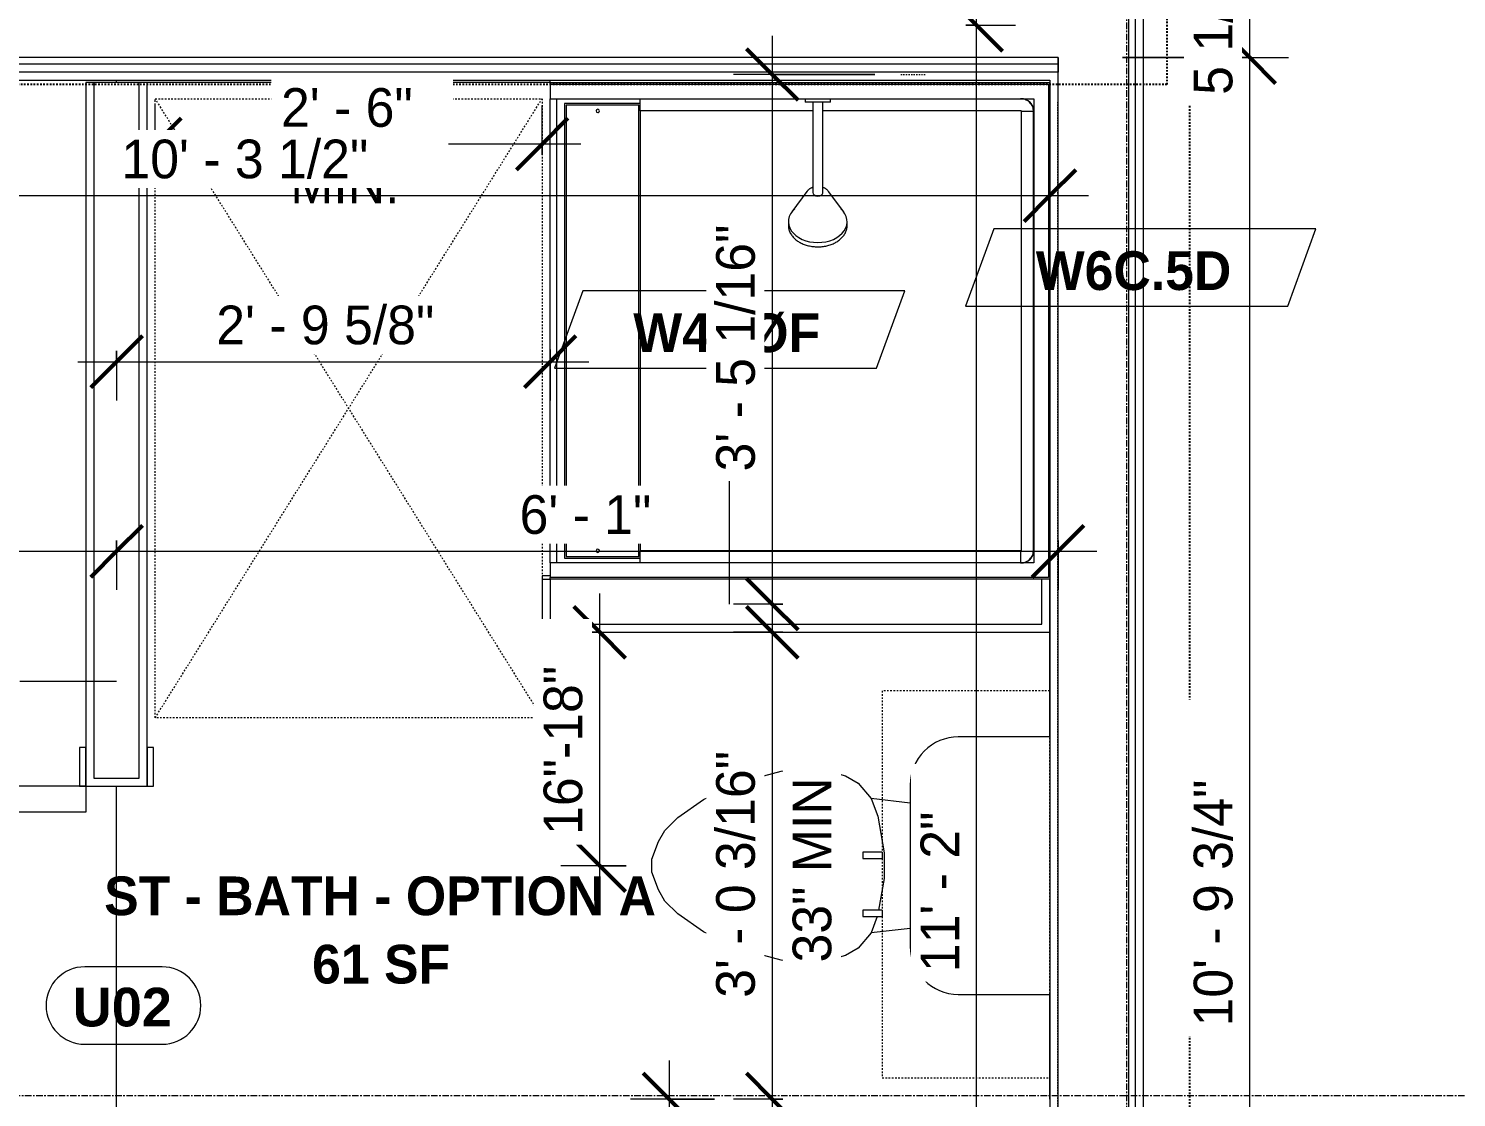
# Model space of a CAD drawing. Header units: inches. Extents: x -4058 to -1781, y 9814 to 12264.
# Drawn here: x -3566.5 to -3455.8, y 10467.1 to 10549.9 of the extents above; entities that cross this region are included whole.
import ezdxf

# ---------------------------------------------------------------- set-up
doc = ezdxf.new("R2010")
doc.units = ezdxf.units.IN
doc.header["$MEASUREMENT"] = 0
for name, pattern in [('Dash', [0.25, 0.125, -0.125]), ('Dash 3_32_', [0.1875, 0.09375, -0.09375]), ('Dash_2_', [0.25, 0.125, -0.125]), ('Grid Line 1_2_', [0.875, 0.5, -0.125, 0.125, -0.125])]:
    doc.linetypes.add(name, pattern=pattern)
for name, color, linetype, lineweight in [('0-1', 7, 'Continuous', 5), ('A-ANNO-DIMS', 211, 'Continuous', 9), ('A-ANNO-DIMS-32', 211, 'Continuous', 9), ('A-AREA-IDEN', 2, 'Continuous', 9), ('A-DETL-1', 90, 'Dash 3_32_', 9), ('A-DOOR-2', 31, 'Continuous', 9), ('A-DOOR-IDEN', 31, 'Continuous', 9), ('A-FLOR-2', 192, 'Continuous', 9), ('A-GENM', 5, 'Continuous', 9), ('A-GENM-2', 147, 'Dash', 9), ('A-WALL-1', 7, 'Continuous', 9), ('A-WALL-2', 113, 'Continuous', 9), ('A-WALL-IDEN', 211, 'Continuous', 9), ('I-WALL-3', 7, 'Continuous', 9), ('P-SANR-FIXT', 6, 'Continuous', 9), ('Q-CASE', 31, 'Continuous', 9), ('Q-CASE-1', 31, 'Dash', 9), ('S-GRID-1', 1, 'Grid Line 1_2_', 9)]:
    doc.layers.add(name, color=color, linetype=linetype, lineweight=lineweight)
doc.layers.add('0-4', color=250, linetype='Dash_2_')
doc.styles.add('Arial_B', font='arialbd.ttf', dxfattribs={"height": 3})
doc.styles.add('Century Gothic', font='ufonts.com_century-gothic.ttf', dxfattribs={"height": 3})
doc.styles.add('Century Gothic_B', font='GOTHICB.TTF', dxfattribs={"height": 3})
doc.dimstyles.new('MARKETING_DIMENSION', dxfattribs={"dimscale": 12, "dimtxt": 3.132505, "dimasz": 0.333333, "dimexe": 0.25, "dimexo": 0.166667, "dimgap": 0.041667, "dimtad": 1, "dimdec": 4, "dimrnd": 0.0625, "dimzin": 3, "dimdsep": 46, "dimlunit": 4, "dimtxsty": 'Century Gothic', "dimblk1": 'OBLIQUE', "dimblk2": 'OBLIQUE', "dimsah": 1, "dimcen": 0.09, "dimdle": 0.25, "dimazin": 0, "dimtfac": 1, "dimtdec": 4, "dimtix": 1, "dimtmove": 0, "dimatfit": 3, "dimfxl": 1, "dimtvp": 1, "dimtfill": 1, "dimfrac": 2, "dimtolj": 1, "dimtzin": 0, "dimarcsym": 2})
doc.dimstyles.new('THE_DIMENSION_STRING', dxfattribs={"dimscale": 12, "dimtxt": 3.132505, "dimasz": 0.333333, "dimexe": 0.25, "dimexo": 0.166667, "dimgap": 0.041667, "dimtad": 1, "dimdec": 4, "dimrnd": 0.0625, "dimzin": 3, "dimdsep": 46, "dimlunit": 4, "dimtxsty": 'Century Gothic', "dimblk1": 'OBLIQUE', "dimblk2": 'OBLIQUE', "dimsah": 1, "dimcen": 0.09, "dimdle": 0.25, "dimazin": 0, "dimtfac": 1, "dimtdec": 4, "dimtix": 1, "dimtmove": 0, "dimatfit": 3, "dimfxl": 1, "dimtvp": 1, "dimtfill": 1, "dimfrac": 2, "dimtolj": 1, "dimtzin": 0, "dimarcsym": 2})
doc.dimstyles.new('THE_DIMENSION_STRING_3', dxfattribs={"dimscale": 12, "dimtxt": 3.132505, "dimasz": 0.333333, "dimexe": 0.25, "dimexo": 0.166667, "dimgap": 0.041667, "dimtad": 1, "dimdec": 4, "dimrnd": 0.0625, "dimzin": 3, "dimdsep": 46, "dimlunit": 4, "dimtxsty": 'Century Gothic', "dimblk1": 'OBLIQUE', "dimblk2": 'OBLIQUE', "dimsah": 1, "dimcen": 0.09, "dimdle": 0.25, "dimazin": 0, "dimtfac": 1, "dimtdec": 4, "dimtix": 1, "dimtmove": 0, "dimatfit": 3, "dimfxl": 1, "dimtvp": 1, "dimtfill": 1, "dimfrac": 2, "dimtolj": 1, "dimtzin": 0, "dimarcsym": 2})
doc.dimstyles.new('THE_DIMENSION_STRING_4', dxfattribs={"dimscale": 12, "dimtxt": 3.132505, "dimasz": 0.333333, "dimexe": 0.25, "dimexo": 0.166667, "dimgap": 0.041667, "dimtad": 1, "dimdec": 4, "dimrnd": 0.0625, "dimzin": 3, "dimdsep": 46, "dimlunit": 4, "dimtxsty": 'Century Gothic', "dimblk1": 'OBLIQUE', "dimblk2": 'OBLIQUE', "dimsah": 1, "dimcen": 0.09, "dimdle": 0.25, "dimazin": 0, "dimtfac": 1, "dimtdec": 4, "dimtix": 1, "dimtmove": 0, "dimatfit": 3, "dimfxl": 1, "dimtvp": 1, "dimtfill": 1, "dimfrac": 2, "dimtolj": 1, "dimtzin": 0, "dimarcsym": 2})
doc.dimstyles.new('THE_DIMENSION_STRING_5', dxfattribs={"dimscale": 12, "dimtxt": 3.132505, "dimasz": 0.333333, "dimexe": 0.25, "dimexo": 0.166667, "dimgap": 0.041667, "dimtad": 1, "dimdec": 4, "dimrnd": 0.0625, "dimzin": 3, "dimdsep": 46, "dimlunit": 4, "dimtxsty": 'Century Gothic', "dimblk1": 'OBLIQUE', "dimblk2": 'OBLIQUE', "dimsah": 1, "dimcen": 0.09, "dimdle": 0.25, "dimazin": 0, "dimtfac": 1, "dimtdec": 4, "dimtix": 1, "dimtmove": 0, "dimatfit": 3, "dimfxl": 1, "dimtvp": 1, "dimtfill": 1, "dimfrac": 2, "dimtolj": 1, "dimtzin": 0, "dimarcsym": 2})

# ---------------------------------------------------------------- blocks, each defined once
blk = doc.blocks.new('CTR - 1st Phase - Common Walls_rvt-1-UNIT PLANS - 2ND FLOOR')
at = {"layer": 'A-WALL-1'}
for p, q in [((-3481.17, 10418.56), (-3481.17, 10644.28)), ((-3480.67, 10418.56), (-3480.67, 10644.28)), ((-3487.3, 10547.69), (-3852.47, 10547.69)), ((-3487.3, 10547.19), (-3852.47, 10547.19)), ((-3486.67, 10547.69), (-3487.3, 10547.69)), ((-3486.67, 10547.19), (-3487.3, 10547.19)), ((-3486.67, 10547.69), (-3486.67, 10547.19)), ((-3486.67, 10547.19), (-3486.67, 10547.69)), ((-3486.67, 10547.19), (-3486.67, 10546.56)), ((-3486.67, 10546.56), (-3486.67, 10547.19)), ((-3487.3, 10546.56), (-3852.47, 10546.56)), ((-3486.67, 10546.56), (-3487.3, 10546.56)), ((-3486.67, 10418.56), (-3486.67, 10546.56))]:
    blk.add_line(p, q, dxfattribs=at)
at = {"layer": 'I-WALL-3'}
for p, q in [((-3480.05, 10418.56), (-3480.05, 10644.28)), ((-3852.47, 10545.94), (-3487.3, 10545.94)), ((-3487.3, 10545.94), (-3487.3, 10545.75)), ((-3487.3, 10507.25), (-3487.3, 10418.56))]:
    blk.add_line(p, q, dxfattribs=at)
blk = doc.blocks.new('SWING - SINGLE - FLUSH - SWING - FLUSH - 2-10 x 6-8 - PRIVACY-4202129-UNIT PLANS - 2ND FLOOR')
at = {"layer": 'A-DOOR-2'}
for p, q in [((15, 2.37), (15, 36.38)), ((17, 36.38), (15, 36.38)), ((17, 2.37), (17, 36.38)), ((-17, 2.87), (-20, 2.87)), ((-20, 2.87), (-20, 2.37)), ((-20, 2.37), (-17, 2.37)), ((-17, 2.37), (-17, 2.87)), ((17, 2.37), (15, 2.37)), ((20, 2.87), (17, 2.87)), ((17, 2.87), (17, 2.37)), ((17, 2.37), (20, 2.37)), ((20, 2.37), (20, 2.87)), ((-17, -2.38), (-20, -2.38)), ((-20, -2.38), (-20, -2.88)), ((-20, -2.88), (-17, -2.88)), ((-17, -2.88), (-17, -2.38)), ((20, -2.38), (17, -2.38)), ((17, -2.38), (17, -2.88)), ((17, -2.88), (20, -2.88)), ((20, -2.88), (20, -2.38))]:
    blk.add_line(p, q, dxfattribs=at)
blk.add_arc((17, 2.37), 34.07, 93.3657, 180, dxfattribs=at)
blk = doc.blocks.new('Toilet-Domestic-3D - Toilet-Domestic-3D-V37-UNIT PLANS - 2ND FLOOR')
at = {"layer": 'P-SANR-FIXT'}
for p, q in [((-2.74, 11), (-1.87, 11.5)), ((-1.87, 11.5), (-0.5, 12)), ((-0.5, 12), (0.5, 12)), ((0.5, 12), (1.87, 11.5)), ((1.87, 11.5), (2.74, 11)), ((-5.13, 8), (-3.74, 10)), ((-3.74, 10), (-2.74, 11)), ((2.74, 11), (3.74, 10)), ((3.74, 10), (5.13, 8)), ((-6.06, 6), (-5.13, 8)), ((5.13, 8), (6.06, 6)), ((-6.79, 4), (-6.06, 6)), ((6.06, 6), (6.79, 4)), ((-7.33, 1.99), (-6.79, 4)), ((6.79, 4), (7.33, 1.99)), ((-7.5, 0), (-7.33, 1.99)), ((7.33, 1.99), (7.5, 0)), ((-7.41, -1), (-7.5, 0)), ((-7.24, -2), (-7.41, -1)), ((7.41, -1), (7.24, -2)), ((7.5, 0), (7.41, -1)), ((-6.97, -3), (-7.24, -2)), ((7.24, -2), (6.97, -3)), ((-6.4, -4), (-6.97, -3)), ((6.97, -3), (6.4, -4)), ((-5.21, -5), (-6.4, -4)), ((6.4, -4), (5.21, -5)), ((-3.94, -5.46), (-5.21, -5)), ((-4.86, -8.02), (-5.21, -5)), ((3.84, -5.5), (1, -6)), ((5.21, -5), (3.84, -5.5)), ((4.86, -8.02), (5.21, -5)), ((-1, -6), (-3.45, -5.57)), ((1, -6), (-1, -6)), ((6.25, -8.02), (-6.25, -8.02)), ((-9.98, -11.75), (-9.98, -18.86)), ((9.98, -18.86), (9.98, -11.75))]:
    blk.add_line(p, q, dxfattribs=at)
for centre, start, end in [((-6.25, -11.75), 90, 180), ((6.25, -11.75), 0, 90)]:
    blk.add_arc(centre, 3.73, start, end, dxfattribs=at)
blk = doc.blocks.new('ADA Clearances - 30_x48_-V39-UNIT PLANS - 2ND FLOOR')
at = {"layer": 'A-GENM-2'}
for p, q in [((15, 24), (-15, -24)), ((-15, 24), (15, -24)), ((-15, 17.37), (-15, 24)), ((-15, 24), (15, 24)), ((15, 24), (15, -24)), ((-15, -24), (-15, 13)), ((15, -24), (-15, -24))]:
    blk.add_line(p, q, dxfattribs=at)
blk = doc.blocks.new('300 Series Wall Hung Cabinet_326 - 30_-2909952-UNIT PLANS - 2ND FLOOR')
at = {"layer": 'Q-CASE'}
for p, q in [((-2.5, -13.19), (-2.01, -13.19)), ((-2.5, -13.19), (-2.5, -14.69)), ((-2.01, -14.69), (-2.01, -13.19)), ((2, -13.19), (2.49, -13.19)), ((2, -13.19), (2, -14.69)), ((2.49, -14.69), (2.49, -13.19)), ((-2.5, -14.69), (-2.01, -14.69)), ((2, -14.69), (2.49, -14.69))]:
    blk.add_line(p, q, dxfattribs=at)
at = {"layer": 'Q-CASE-1'}
for p, q in [((15, -0.19), (-15, -0.19)), ((-15, -0.19), (-15, -13.19)), ((15, -13.19), (15, -0.19)), ((-15, -13.19), (15, -13.19))]:
    blk.add_line(p, q, dxfattribs=at)
blk = doc.blocks.new('The Shower - The Shower-V119-UNIT PLANS - 2ND FLOOR')
at = {"layer": 'P-SANR-FIXT'}
for p, q in [((0, 39.25), (0.12, 39.25)), ((0, 0.5), (0, 39.25)), ((1.25, 39.25), (0.12, 39.25)), ((0.12, 0.62), (0.12, 39.25)), ((1.25, 39.25), (37.25, 39.25)), ((1.25, 38.75), (1.25, 39.25)), ((1.25, 1.75), (1.25, 39.25)), ((37.25, 39.25), (37.25, 38.75)), ((38.38, 39.25), (37.25, 39.25)), ((37.25, 39.25), (37.25, 19.48)), ((38.38, 39.25), (38.5, 39.25)), ((38.38, 39.25), (38.38, 0.62)), ((38.5, 39.25), (38.5, 0.5)), ((37.25, 38.75), (1.25, 38.75)), ((1.62, 38.13), (1.62, 32.27)), ((36.88, 38.13), (1.62, 38.13)), ((36.75, 38), (1.75, 38)), ((1.75, 38), (1.75, 32.38)), ((36.75, 32.38), (36.75, 38)), ((36.88, 32.27), (36.88, 38.13)), ((1.75, 32.38), (36.75, 32.38)), ((2.2, 2.75), (2.2, 32.27)), ((36.3, 32.27), (2.2, 32.27)), ((36.3, 18.89), (36.3, 32.27)), ((36.3, 2.75), (36.3, 18.11)), ((37.25, 17.52), (37.25, 1.75)), ((1.28, 2.51), (1.3, 2.43)), ((1.4, 2.23), (1.42, 2.2)), ((2.25, 2.7), (36.25, 2.7)), ((37.08, 2.2), (37.1, 2.23)), ((37.2, 2.43), (37.22, 2.51)), ((37.25, 1.75), (1.25, 1.75)), ((1.51, 2.08), (1.58, 2.01)), ((1.7, 1.92), (1.73, 1.9)), ((1.93, 1.8), (2.01, 1.78)), ((2.25, 1.77), (36.25, 1.77)), ((36.25, 1.75), (36.25, 1.77)), ((36.49, 1.78), (36.57, 1.8)), ((36.77, 1.9), (36.8, 1.92)), ((36.92, 2.01), (36.99, 2.08)), ((38.5, 0.5), (0, 0.5)), ((38.38, 0.62), (0.12, 0.62))]:
    blk.add_line(p, q, dxfattribs=at)
for centre, radius, start, end in [((2.2, 35.56), 0.125, 0, 180), ((2.2, 35.56), 0.125, 180, 0), ((36.3, 35.56), 0.125, 0, 180), ((36.3, 35.56), 0.125, 180, 0), ((2.25, 2.75), 1, 180, 270), ((36.25, 2.75), 1, 270, 0)]:
    blk.add_arc(centre, radius, start, end, dxfattribs=at)
for centre, major_axis, start_param, end_param in [((2.2, 32.28), (-0.95, 0), 0, 1.570796), ((36.3, 32.28), (0.95, 0), 4.712389, 6.283185)]:
    blk.add_ellipse(centre, major_axis=major_axis, ratio=0.019505, start_param=start_param, end_param=end_param, dxfattribs=at)
for points, knots in [([(1.25, 2.77), (1.25, 2.77), (1.27, 2.76), (1.4, 2.76), (1.64, 2.75), (1.95, 2.75), (2.12, 2.75), (2.2, 2.75)], [-1, -1, -1, -1, -0.833333, -0.666667, -0.333333, -0.166667, 0, 0, 0, 0]), ([(1.25, 2.77), (1.25, 2.7), (1.26, 2.57), (1.34, 2.32), (1.53, 2.04), (1.8, 1.86), (2.06, 1.78), (2.19, 1.77), (2.25, 1.77)], [-1, -1, -1, -1, -0.874768, -0.749536, -0.499072, -0.248608, -0.123376, 0.001856, 0.001856, 0.001856, 0.001856]), ([(1.59, 2), (1.55, 2.04), (1.47, 2.12), (1.41, 2.21), (1.38, 2.25)], [0.4597287, 0.4597287, 0.4597287, 0.4597287, 0.5714286, 0.666048, 0.666048, 0.666048, 0.666048]), ([(2.2, 2.75), (2.2, 2.74), (2.2, 2.74), (2.2, 2.73), (2.21, 2.72), (2.21, 2.72), (2.22, 2.71), (2.23, 2.71), (2.24, 2.7), (2.24, 2.7), (2.25, 2.7), (2.25, 2.7)], [-1, -1, -1, -1, -0.833333, -0.75, -0.666667, -0.583333, -0.416667, -0.291667, -0.208333, -0.083333, 0, 0, 0, 0]), ([(36.25, 1.77), (36.32, 1.77), (36.45, 1.78), (36.7, 1.86), (36.98, 2.04), (37.16, 2.32), (37.24, 2.57), (37.25, 2.7), (37.25, 2.77)], [-1, -1, -1, -1, -0.874768, -0.749536, -0.499072, -0.248608, -0.123376, 0.001856, 0.001856, 0.001856, 0.001856]), ([(36.25, 2.7), (36.26, 2.7), (36.26, 2.7), (36.27, 2.7), (36.28, 2.71), (36.28, 2.71), (36.29, 2.72), (36.29, 2.73), (36.3, 2.74), (36.3, 2.74), (36.3, 2.75), (36.3, 2.75)], [-1, -1, -1, -1, -0.833333, -0.75, -0.666667, -0.583333, -0.416667, -0.291667, -0.208333, -0.083333, 0, 0, 0, 0]), ([(36.25, 1.8), (36.25, 1.82), (36.25, 1.91), (36.25, 2.14), (36.25, 2.45), (36.25, 2.62), (36.25, 2.7)], [-0.8333333, -0.8333333, -0.8333333, -0.8333333, -0.6666667, -0.3333333, -0.1666667, 0, 0, 0, 0]), ([(37.19, 2.42), (37.18, 2.38), (37.16, 2.33), (37.13, 2.27), (37.12, 2.25)], [0.2167295, 0.2167295, 0.2167295, 0.2167295, 0.2857143, 0.332096, 0.332096, 0.332096, 0.332096]), ([(2.25, 1.75), (2.17, 1.75), (2.03, 1.77), (1.86, 1.82), (1.77, 1.87), (1.75, 1.88)], [0, 0, 0, 0, 0.1428571, 0.2857143, 0.332096, 0.332096, 0.332096, 0.332096]), ([(36.75, 1.88), (36.7, 1.85), (36.59, 1.8), (36.42, 1.76), (36.31, 1.75), (36.25, 1.75)], [0.6665409, 0.6665409, 0.6665409, 0.6665409, 0.7857143, 0.8928571, 1, 1, 1, 1]), ([(37.01, 2.11), (36.97, 2.05), (36.89, 1.97), (36.79, 1.91), (36.75, 1.88)], [0.4462442, 0.4462442, 0.4462442, 0.4462442, 0.5714286, 0.666048, 0.666048, 0.666048, 0.666048])]:
    blk.add_open_spline(points, degree=3, knots=knots, dxfattribs=at)
for points in [[(1.25, 2.71), (1.25, 2.72), (1.25, 2.74), (1.25, 2.75)], [(1.38, 2.25), (1.37, 2.27), (1.36, 2.3), (1.35, 2.32)], [(37.12, 2.25), (37.09, 2.21), (37.07, 2.18), (37.05, 2.15)], [(37.25, 2.75), (37.25, 2.72), (37.25, 2.7), (37.25, 2.67)], [(1.75, 1.88), (1.71, 1.91), (1.67, 1.94), (1.63, 1.97)]]:
    blk.add_open_spline(points, degree=3, dxfattribs=at)
blk = doc.blocks.new('Shower Head - Shower Head-3265626-UNIT PLANS - 2ND FLOOR')
at = {"layer": 'P-SANR-FIXT'}
for p, q in [((-0.98, 0), (-0.98, -0.26)), ((-0.98, 0), (0.98, 0)), ((0.98, -0.26), (-0.98, -0.26)), ((-0.39, -0.26), (-0.39, -1)), ((0.39, -1), (0.39, -0.26)), ((0.98, -0.26), (0.98, 0)), ((-0.39, -6.01), (-0.39, -7.27)), ((0.39, -7.27), (0.39, -6.01)), ((-0.84, -7.19), (-2.02, -8.78)), ((2.02, -8.78), (0.84, -7.19)), ((-2.28, -9.54), (-2.28, -9.81)), ((2.28, -9.81), (2.28, -9.54))]:
    blk.add_line(p, q, dxfattribs=at)
at = {"layer": 'P-SANR-FIXT', "flags": 128}
for points in [[(-0.39, -1), (-0.39, -1.29), (-0.39, -1.57), (-0.39, -1.85), (-0.39, -2.13), (-0.39, -2.41), (-0.39, -2.69), (-0.39, -2.96), (-0.39, -3.23), (-0.39, -3.5), (-0.39, -3.76), (-0.39, -4.02), (-0.39, -4.27), (-0.39, -4.52), (-0.39, -4.77), (-0.39, -5), (-0.39, -5.23), (-0.39, -5.46), (-0.39, -5.67), (-0.39, -5.88), (-0.39, -6.01)], [(0.39, -6.01), (0.39, -5.81), (0.39, -5.6), (0.39, -5.38), (0.39, -5.15), (0.39, -4.92), (0.39, -4.68), (0.39, -4.43), (0.39, -4.18), (0.39, -3.93), (0.39, -3.67), (0.39, -3.4), (0.39, -3.13), (0.39, -2.86), (0.39, -2.59), (0.39, -2.31), (0.39, -2.03), (0.39, -1.75), (0.39, -1.46), (0.39, -1.18), (0.39, -1)], [(-0.39, -6.87), (-0.43, -6.88), (-0.46, -6.9), (-0.49, -6.91), (-0.52, -6.93), (-0.55, -6.94), (-0.58, -6.96), (-0.61, -6.98), (-0.64, -7), (-0.67, -7.03), (-0.7, -7.05), (-0.73, -7.07), (-0.76, -7.1), (-0.78, -7.13), (-0.81, -7.16), (-0.83, -7.19), (-0.84, -7.19)], [(0.84, -7.19), (0.81, -7.16), (0.79, -7.13), (0.76, -7.1), (0.73, -7.08), (0.7, -7.05), (0.68, -7.03), (0.65, -7.01), (0.62, -6.98), (0.59, -6.97), (0.56, -6.95), (0.53, -6.93), (0.49, -6.91), (0.46, -6.9), (0.43, -6.89), (0.4, -6.87)], [(-2.28, -9.81), (-2.28, -9.88), (-2.28, -9.95), (-2.27, -10.02), (-2.25, -10.09), (-2.24, -10.16), (-2.21, -10.23), (-2.19, -10.3), (-2.16, -10.36), (-2.13, -10.43), (-2.09, -10.49), (-2.05, -10.55), (-2.01, -10.61), (-1.97, -10.67), (-1.92, -10.73), (-1.86, -10.79), (-1.81, -10.84), (-1.75, -10.89), (-1.69, -10.94), (-1.63, -10.99), (-1.57, -11.04), (-1.5, -11.08), (-1.43, -11.12), (-1.36, -11.16), (-1.28, -11.2), (-1.21, -11.24), (-1.13, -11.27), (-1.05, -11.3), (-0.97, -11.33), (-0.89, -11.36), (-0.81, -11.38), (-0.72, -11.4), (-0.64, -11.42), (-0.55, -11.44), (-0.47, -11.45), (-0.38, -11.46), (-0.29, -11.47), (-0.2, -11.48), (-0.11, -11.49), (-0.02, -11.49), (0, -11.49)], [(0, -11.49), (0.09, -11.49), (0.18, -11.48), (0.27, -11.48), (0.35, -11.47), (0.44, -11.46), (0.53, -11.44), (0.62, -11.43), (0.7, -11.41), (0.79, -11.39), (0.87, -11.36), (0.95, -11.34), (1.03, -11.31), (1.11, -11.28), (1.19, -11.25), (1.26, -11.21), (1.34, -11.17), (1.41, -11.13), (1.48, -11.09), (1.55, -11.05), (1.61, -11), (1.68, -10.95), (1.74, -10.9), (1.8, -10.85), (1.85, -10.8), (1.9, -10.74), (1.95, -10.69), (2, -10.63), (2.04, -10.57), (2.08, -10.51), (2.12, -10.44), (2.15, -10.38), (2.18, -10.31), (2.21, -10.25), (2.23, -10.18), (2.25, -10.11), (2.26, -10.04), (2.27, -9.97), (2.28, -9.9), (2.28, -9.83), (2.28, -9.81)]]:
    blk.add_lwpolyline(points, dxfattribs=at)
at = {"layer": 'P-SANR-FIXT'}
for centre, major_axis, start_param, end_param in [((0, -7.27), (0.394, 0), 3.141593, 4.712389), ((0, -7.27), (-0.394, 0), 1.570796, 3.141593), ((0, -9.54), (2.28, 0), 2.468394, 4.712389), ((0, -9.54), (-2.28, 0), 1.570796, 3.814791)]:
    blk.add_ellipse(centre, major_axis=major_axis, ratio=0.707107, start_param=start_param, end_param=end_param, dxfattribs=at)
blk = doc.blocks.new('DIMBLOCK145-UNIT PLANS - 2ND FLOOR')
at = {"layer": 'A-ANNO-DIMS-32'}
for p, q in [((-3516.83, 10469.94), (-3516.83, 10415.94)), ((-3513.3, 10466.94), (-3519.83, 10466.94)), ((-3516.83, 10466.94), (-3513.3, 10466.94)), ((-3513.3, 10418.94), (-3519.83, 10418.94)), ((-3516.83, 10418.94), (-3513.3, 10418.94))]:
    blk.add_line(p, q, dxfattribs=at)
at = {"layer": 'A-ANNO-DIMS-32', "lineweight": 50}
for p, q in [((-3516.83, 10466.94), (-3518.83, 10468.94)), ((-3516.83, 10466.94), (-3514.83, 10464.94)), ((-3516.83, 10418.94), (-3518.83, 10420.94)), ((-3516.83, 10418.94), (-3514.83, 10416.94))]:
    blk.add_line(p, q, dxfattribs=at)
at = {"layer": 'A-ANNO-DIMS-32', "color": 0, "insert": (-3521.18, 10437.69), "char_height": 3, "width": 12.5897, "attachment_point": 1, "rotation": 90, "line_spacing_factor": 0.984502, "style": 'Century Gothic', "bg_fill": 3, "box_fill_scale": 1.25, "bg_fill_color": 256, "bg_fill_true_color": 13158600, "bg_fill_transparency": 0}
blk.add_mtext('4\' - 0"', dxfattribs=at)
blk = doc.blocks.new('_Oblique')
at = {"color": 0, "linetype": 'ByBlock', "lineweight": -2}
blk.add_line((-0.5, -0.5), (0.5, 0.5), dxfattribs=at)
blk = doc.blocks.new('DIMBLOCK252-UNIT PLANS - 2ND FLOOR')
at = {"layer": 'A-ANNO-DIMS-32'}
for p, q in [((-3508.83, 10506.13), (-3508.83, 10463.94)), ((-3508, 10503.13), (-3511.83, 10503.13)), ((-3508.83, 10503.13), (-3508, 10503.13)), ((-3508, 10466.94), (-3511.83, 10466.94)), ((-3508.83, 10466.94), (-3508, 10466.94))]:
    blk.add_line(p, q, dxfattribs=at)
at = {"layer": 'A-ANNO-DIMS-32', "lineweight": 50}
for p, q in [((-3508.83, 10503.13), (-3510.83, 10505.13)), ((-3508.83, 10503.13), (-3506.83, 10501.13)), ((-3508.83, 10466.94), (-3510.83, 10468.94)), ((-3508.83, 10466.94), (-3506.83, 10464.94))]:
    blk.add_line(p, q, dxfattribs=at)
at = {"layer": 'A-ANNO-DIMS-32', "color": 0, "char_height": 3, "attachment_point": 1, "rotation": 90, "line_spacing_factor": 0.984502, "style": 'Century Gothic', "bg_fill": 3, "box_fill_scale": 1.25, "bg_fill_color": 256, "bg_fill_true_color": 13158600, "bg_fill_transparency": 0}
for s, insert, width in [('3\' - 0 3/16"', (-3513.18, 10474.79), 24.5827), ('33" MIN', (-3507.25, 10477.53), 18.0194)]:
    blk.add_mtext(s, dxfattribs=dict(at, insert=insert, width=width))
blk = doc.blocks.new('Wall Tag - Arch Wall-3956453-UNIT PLANS - 2ND FLOOR')
at = {"layer": 'A-WALL-IDEN'}
for p, q in [((-0.3561, 0.0937), (-0.4244, -0.0937)), ((0.4244, 0.0937), (-0.3561, 0.0937)), ((0.3561, -0.0937), (0.4244, 0.0937)), ((-0.4244, -0.0937), (0.3561, -0.0937))]:
    blk.add_line(p, q, dxfattribs=at)
blk = doc.blocks.new('Door Tag - Type Mark-2601225-UNIT PLANS - 2ND FLOOR')
at = {"layer": 'A-DOOR-IDEN'}
for p, q in [((0.09375, 0.09375), (-0.09375, 0.09375)), ((-0.09375, -0.09375), (0.09375, -0.09375))]:
    blk.add_line(p, q, dxfattribs=at)
for centre, start, end in [((-0.09375, 0), 90, 270), ((0.09375, 0), 270, 90)]:
    blk.add_arc(centre, 0.09375, start, end, dxfattribs=at)
blk = doc.blocks.new('DIMBLOCK662-UNIT PLANS - 2ND FLOOR')
at = {"layer": 'A-ANNO-DIMS-32', "lineweight": 50}
for p, q in [((-3559.67, 10524.11), (-3557.67, 10526.11)), ((-3526.05, 10524.11), (-3524.05, 10526.11)), ((-3559.67, 10524.11), (-3561.67, 10522.11)), ((-3526.05, 10524.11), (-3528.05, 10522.11))]:
    blk.add_line(p, q, dxfattribs=at)
at = {"layer": 'A-ANNO-DIMS-32'}
for p, q in [((-3559.67, 10524.94), (-3559.67, 10521.11)), ((-3559.67, 10524.11), (-3559.67, 10524.94)), ((-3526.05, 10525.06), (-3526.05, 10521.11)), ((-3526.05, 10524.11), (-3526.05, 10525.06)), ((-3562.67, 10524.11), (-3523.05, 10524.11))]:
    blk.add_line(p, q, dxfattribs=at)
at = {"layer": 'A-ANNO-DIMS-32', "color": 0, "insert": (-3551.94, 10528.46), "char_height": 3, "width": 21.7784, "attachment_point": 1, "line_spacing_factor": 0.984502, "style": 'Century Gothic', "bg_fill": 3, "box_fill_scale": 1.25, "bg_fill_color": 256, "bg_fill_true_color": 13158600, "bg_fill_transparency": 0}
blk.add_mtext('2\' - 9 5/8"', dxfattribs=at)
blk = doc.blocks.new('DIMBLOCK922-UNIT PLANS - 2ND FLOOR')
at = {"layer": 'A-ANNO-DIMS-32', "lineweight": 50}
for p, q in [((-3471.8, 10547.69), (-3473.8, 10549.69)), ((-3471.8, 10547.69), (-3469.8, 10545.69)), ((-3471.8, 10417.94), (-3473.8, 10419.94)), ((-3471.8, 10417.94), (-3469.8, 10415.94))]:
    blk.add_line(p, q, dxfattribs=at)
at = {"layer": 'A-ANNO-DIMS-32'}
for p, q in [((-3481.67, 10547.69), (-3468.8, 10547.69)), ((-3471.8, 10547.69), (-3481.67, 10547.69)), ((-3471.8, 10417.94), (-3471.8, 10547.69)), ((-3481.67, 10417.94), (-3468.8, 10417.94)), ((-3471.8, 10417.94), (-3481.67, 10417.94))]:
    blk.add_line(p, q, dxfattribs=at)
at = {"layer": 'A-ANNO-DIMS-32', "color": 0, "insert": (-3476.15, 10472.57), "char_height": 3, "width": 24.5827, "attachment_point": 1, "rotation": 90, "line_spacing_factor": 0.984502, "style": 'Century Gothic', "bg_fill": 3, "box_fill_scale": 1.25, "bg_fill_color": 256, "bg_fill_true_color": 13158600, "bg_fill_transparency": 0}
blk.add_mtext('10\' - 9 3/4"', dxfattribs=at)
blk = doc.blocks.new('DIMBLOCK923-UNIT PLANS - 2ND FLOOR')
at = {"layer": 'A-ANNO-DIMS-32', "lineweight": 50}
for p, q in [((-3471.8, 10553.19), (-3473.8, 10555.19)), ((-3471.8, 10553.19), (-3469.8, 10551.19)), ((-3471.8, 10547.69), (-3473.8, 10549.69)), ((-3471.8, 10547.69), (-3469.8, 10545.69))]:
    blk.add_line(p, q, dxfattribs=at)
at = {"layer": 'A-ANNO-DIMS-32'}
for p, q in [((-3481.67, 10553.19), (-3468.8, 10553.19)), ((-3471.8, 10553.19), (-3481.67, 10553.19)), ((-3471.8, 10547.69), (-3471.8, 10553.19)), ((-3481.67, 10547.69), (-3468.8, 10547.69)), ((-3471.8, 10547.69), (-3481.67, 10547.69))]:
    blk.add_line(p, q, dxfattribs=at)
at = {"layer": 'A-ANNO-DIMS-32', "color": 0, "insert": (-3476.15, 10544.8), "char_height": 3, "width": 13.5444, "attachment_point": 1, "rotation": 90, "line_spacing_factor": 0.984502, "style": 'Century Gothic', "bg_fill": 3, "box_fill_scale": 1.25, "bg_fill_color": 256, "bg_fill_true_color": 13158600, "bg_fill_transparency": 0}
blk.add_mtext('5 1/2"', dxfattribs=at)
blk = doc.blocks.new('DIMBLOCK1229-UNIT PLANS - 2ND FLOOR')
at = {"layer": 'A-ANNO-DIMS-32'}
for p, q in [((-3522.21, 10482.03), (-3522.21, 10506.13)), ((-3523.04, 10503.13), (-3519.21, 10503.13)), ((-3522.21, 10503.13), (-3523.04, 10503.13)), ((-3520.15, 10485.03), (-3525.21, 10485.03)), ((-3522.21, 10485.03), (-3520.15, 10485.03))]:
    blk.add_line(p, q, dxfattribs=at)
at = {"layer": 'A-ANNO-DIMS-32', "lineweight": 50}
for p, q in [((-3522.21, 10503.13), (-3524.21, 10505.13)), ((-3522.21, 10503.13), (-3520.21, 10501.13)), ((-3522.21, 10485.03), (-3524.21, 10487.03)), ((-3522.21, 10485.03), (-3520.21, 10483.03))]:
    blk.add_line(p, q, dxfattribs=at)
at = {"layer": 'A-ANNO-DIMS-32', "color": 0, "insert": (-3526.56, 10487.42), "char_height": 3, "width": 15.9907, "attachment_point": 1, "rotation": 90, "line_spacing_factor": 0.984502, "style": 'Century Gothic', "bg_fill": 3, "box_fill_scale": 1.25, "bg_fill_color": 256, "bg_fill_true_color": 13158600, "bg_fill_transparency": 0}
blk.add_mtext('16"-18"', dxfattribs=at)
blk = doc.blocks.new('DIMBLOCK1230-UNIT PLANS - 2ND FLOOR')
at = {"layer": 'A-ANNO-DIMS-32'}
for p, q in [((-3508.83, 10549.38), (-3508.83, 10502.31)), ((-3500.87, 10546.38), (-3511.83, 10546.38)), ((-3508.83, 10546.38), (-3500.87, 10546.38)), ((-3508, 10505.31), (-3511.83, 10505.31)), ((-3508.83, 10505.31), (-3508, 10505.31))]:
    blk.add_line(p, q, dxfattribs=at)
at = {"layer": 'A-ANNO-DIMS-32', "lineweight": 50}
for p, q in [((-3508.83, 10546.38), (-3510.83, 10548.38)), ((-3508.83, 10546.38), (-3506.83, 10544.38)), ((-3508.83, 10505.31), (-3510.83, 10507.31)), ((-3508.83, 10505.31), (-3506.83, 10503.31))]:
    blk.add_line(p, q, dxfattribs=at)
at = {"layer": 'A-ANNO-DIMS-32', "color": 0, "insert": (-3513.18, 10515.6), "char_height": 3, "width": 24.5827, "attachment_point": 1, "rotation": 90, "line_spacing_factor": 0.984502, "style": 'Century Gothic', "bg_fill": 3, "box_fill_scale": 1.25, "bg_fill_color": 256, "bg_fill_true_color": 13158600, "bg_fill_transparency": 0}
blk.add_mtext('3\' - 5 1/16"', dxfattribs=at)
blk = doc.blocks.new('DIMBLOCK1249-UNIT PLANS - 2ND FLOOR')
at = {"layer": 'A-ANNO-DIMS-32'}
for p, q in [((-3556.67, 10540.15), (-3556.67, 10543.98)), ((-3526.67, 10540.15), (-3526.67, 10543.98)), ((-3523.67, 10540.98), (-3559.67, 10540.98)), ((-3556.67, 10540.98), (-3556.67, 10540.15)), ((-3526.67, 10540.98), (-3526.67, 10540.15))]:
    blk.add_line(p, q, dxfattribs=at)
at = {"layer": 'A-ANNO-DIMS-32', "lineweight": 50}
for p, q in [((-3556.67, 10540.98), (-3554.67, 10542.98)), ((-3526.67, 10540.98), (-3524.67, 10542.98)), ((-3556.67, 10540.98), (-3558.67, 10538.98)), ((-3526.67, 10540.98), (-3528.67, 10538.98))]:
    blk.add_line(p, q, dxfattribs=at)
at = {"layer": 'A-ANNO-DIMS-32', "color": 0, "char_height": 3, "attachment_point": 1, "line_spacing_factor": 0.984502, "style": 'Century Gothic', "bg_fill": 3, "box_fill_scale": 1.25, "bg_fill_color": 256, "bg_fill_true_color": 13158600, "bg_fill_transparency": 0}
for s, insert, width in [('2\' - 6"', (-3546.92, 10545.32), 12.5897), ('MIN.', (-3546.2, 10539.4), 10.8594)]:
    blk.add_mtext(s, dxfattribs=dict(at, insert=insert, width=width))
blk = doc.blocks.new('DIMBLOCK1411-UNIT PLANS - 2ND FLOOR')
at = {"layer": 'A-ANNO-DIMS-32', "lineweight": 50}
for p, q in [((-3678.67, 10509.41), (-3676.67, 10511.41)), ((-3559.67, 10509.41), (-3557.67, 10511.41)), ((-3678.67, 10509.41), (-3680.67, 10507.41)), ((-3559.67, 10509.41), (-3561.67, 10507.41))]:
    blk.add_line(p, q, dxfattribs=at)
at = {"layer": 'A-ANNO-DIMS-32'}
for p, q in [((-3681.67, 10509.41), (-3559.67, 10509.41)), ((-3678.67, 10510.24), (-3678.67, 10506.41)), ((-3678.67, 10509.41), (-3678.67, 10510.24)), ((-3559.67, 10510.24), (-3559.67, 10506.41)), ((-3559.67, 10509.41), (-3559.67, 10510.24))]:
    blk.add_line(p, q, dxfattribs=at)
at = {"layer": 'A-ANNO-DIMS-32', "color": 0, "insert": (-3625.59, 10513.76), "char_height": 3, "width": 15.394, "attachment_point": 1, "line_spacing_factor": 0.984502, "style": 'Century Gothic', "bg_fill": 3, "box_fill_scale": 1.25, "bg_fill_color": 256, "bg_fill_true_color": 13158600, "bg_fill_transparency": 0}
blk.add_mtext('9\' - 11"', dxfattribs=at)
blk = doc.blocks.new('DIMBLOCK1412-UNIT PLANS - 2ND FLOOR')
at = {"layer": 'A-ANNO-DIMS-32', "lineweight": 50}
for p, q in [((-3559.67, 10509.41), (-3557.67, 10511.41)), ((-3486.67, 10509.41), (-3484.67, 10511.41)), ((-3559.67, 10509.41), (-3561.67, 10507.41)), ((-3486.67, 10509.41), (-3488.67, 10507.41))]:
    blk.add_line(p, q, dxfattribs=at)
at = {"layer": 'A-ANNO-DIMS-32'}
for p, q in [((-3559.67, 10510.24), (-3559.67, 10506.41)), ((-3559.67, 10509.41), (-3559.67, 10510.24)), ((-3559.67, 10509.41), (-3483.67, 10509.41)), ((-3486.67, 10510.24), (-3486.67, 10506.41)), ((-3486.67, 10509.41), (-3486.67, 10510.24))]:
    blk.add_line(p, q, dxfattribs=at)
at = {"layer": 'A-ANNO-DIMS-32', "color": 0, "insert": (-3528.42, 10513.76), "char_height": 3, "width": 12.5897, "attachment_point": 1, "line_spacing_factor": 0.984502, "style": 'Century Gothic', "bg_fill": 3, "box_fill_scale": 1.25, "bg_fill_color": 256, "bg_fill_true_color": 13158600, "bg_fill_transparency": 0}
blk.add_mtext('6\' - 1"', dxfattribs=at)
blk = doc.blocks.new('DIMBLOCK1469-UNIT PLANS - 2ND FLOOR')
at = {"layer": 'A-ANNO-DIMS-32'}
for p, q in [((-3492.98, 10413.19), (-3492.98, 10553.19)), ((-3493.81, 10550.19), (-3489.98, 10550.19)), ((-3492.98, 10550.19), (-3493.81, 10550.19)), ((-3502.68, 10416.19), (-3489.98, 10416.19)), ((-3492.98, 10416.19), (-3502.68, 10416.19))]:
    blk.add_line(p, q, dxfattribs=at)
at = {"layer": 'A-ANNO-DIMS-32', "lineweight": 50}
for p, q in [((-3492.98, 10550.19), (-3494.98, 10552.19)), ((-3492.98, 10550.19), (-3490.98, 10548.19)), ((-3492.98, 10416.19), (-3494.98, 10418.19)), ((-3492.98, 10416.19), (-3490.98, 10414.19))]:
    blk.add_line(p, q, dxfattribs=at)
at = {"layer": 'A-ANNO-DIMS-32', "color": 0, "insert": (-3497.33, 10476.78), "char_height": 3, "width": 15.394, "attachment_point": 1, "rotation": 90, "line_spacing_factor": 0.984502, "style": 'Century Gothic', "bg_fill": 3, "box_fill_scale": 1.25, "bg_fill_color": 256, "bg_fill_true_color": 13158600, "bg_fill_transparency": 0}
blk.add_mtext('11\' - 2"', dxfattribs=at)
blk = doc.blocks.new('DIMBLOCK1588-UNIT PLANS - 2ND FLOOR')
at = {"layer": 'A-ANNO-DIMS-32'}
for p, q in [((-3610.8, 10552.63), (-3610.8, 10533.99)), ((-3610.8, 10536.99), (-3610.8, 10552.63)), ((-3487.3, 10540.63), (-3487.3, 10533.99)), ((-3487.3, 10536.99), (-3487.3, 10540.63)), ((-3613.8, 10536.99), (-3484.3, 10536.99))]:
    blk.add_line(p, q, dxfattribs=at)
at = {"layer": 'A-ANNO-DIMS-32', "lineweight": 50}
for p, q in [((-3610.8, 10536.99), (-3608.8, 10538.99)), ((-3487.3, 10536.99), (-3485.3, 10538.99)), ((-3610.8, 10536.99), (-3612.8, 10534.99)), ((-3487.3, 10536.99), (-3489.3, 10534.99))]:
    blk.add_line(p, q, dxfattribs=at)
at = {"layer": 'A-ANNO-DIMS-32', "color": 0, "insert": (-3559.29, 10541.33), "char_height": 3, "width": 24.5827, "attachment_point": 1, "line_spacing_factor": 0.984502, "style": 'Century Gothic', "bg_fill": 3, "box_fill_scale": 1.25, "bg_fill_color": 256, "bg_fill_true_color": 13158600, "bg_fill_transparency": 0}
blk.add_mtext('10\' - 3 1/2"', dxfattribs=at)

msp = doc.modelspace()

# ---------------------------------------------------------------- linework, layer by layer
at = {"layer": '0-4'}
for p, q in [((-3478.22485, 10843.4749), (-3478.22485, 10545.60846)), ((-3476.47778, 10553.1894), (-3476.47778, 10344.5894)), ((-3478.22485, 10545.60846), (-3864.11082, 10545.60846))]:
    msp.add_line(p, q, dxfattribs=at)
at = {"layer": 'A-DETL-1'}
for p, q in [((-3498.86583, 10546.3769), (-3496.86583, 10546.3769)), ((-3486.67374, 10416.55119), (-3486.67374, 10544.22384)), ((-3526.04874, 10519.5644), (-3526.04874, 10523.0644))]:
    msp.add_line(p, q, dxfattribs=at)
at = {"layer": 'A-FLOR-2'}
for p, q in [((-3559.67374, 10545.7519), (-3559.67374, 10545.9394)), ((-3526.04874, 10545.7519), (-3526.04874, 10545.9394)), ((-3526.04874, 10545.7519), (-3557.29874, 10545.7519)), ((-3487.30333, 10495.00937), (-3487.30333, 10503.12697)), ((-3559.67374, 10457.1894), (-3559.67374, 10491.1894)), ((-3487.30333, 10466.9394), (-3487.30333, 10475.05692))]:
    msp.add_line(p, q, dxfattribs=at)
at = {"layer": 'A-WALL-2'}
for p, q in [((-3557.29874, 10545.7519), (-3562.04874, 10545.7519)), ((-3562.04874, 10545.7519), (-3562.04874, 10491.1894)), ((-3561.42374, 10545.7519), (-3561.42374, 10491.8144)), ((-3557.92374, 10491.8144), (-3557.92374, 10545.7519)), ((-3557.29874, 10491.1894), (-3557.29874, 10545.7519)), ((-3526.04874, 10507.5019), (-3526.67374, 10507.5019)), ((-3526.67374, 10507.5019), (-3526.67374, 10503.1269)), ((-3526.67374, 10507.2519), (-3526.04874, 10507.2519)), ((-3526.04874, 10507.2519), (-3526.04874, 10503.7519)), ((-3487.92374, 10503.7519), (-3487.92374, 10507.2519)), ((-3487.29874, 10503.1269), (-3487.29874, 10507.2519)), ((-3526.04874, 10503.7519), (-3487.92374, 10503.7519)), ((-3526.67374, 10503.1269), (-3487.29874, 10503.1269)), ((-3561.42374, 10491.8144), (-3557.92374, 10491.8144)), ((-3562.04874, 10491.1894), (-3557.29874, 10491.1894))]:
    msp.add_line(p, q, dxfattribs=at)
at = {"layer": 'A-WALL-IDEN'}
msp.add_line((-3559.67374, 10499.32109), (-3567.17323, 10499.32109), dxfattribs=at)

# ---------------------------------------------------------------- block references
at = {"layer": '0-1'}
msp.add_blockref('CTR - 1st Phase - Common Walls_rvt-1-UNIT PLANS - 2ND FLOOR', (0, 0), dxfattribs=at)
at = {"layer": 'A-DOOR-2', "rotation": 90.00000000000185}
msp.add_blockref('SWING - SINGLE - FLUSH - SWING - FLUSH - 2-10 x 6-8 - PRIVACY-4202129-UNIT PLANS - 2ND FLOOR', (-3559.67374, 10474.1894), dxfattribs=at)
at = {"layer": 'A-DOOR-IDEN', "xscale": 31.99999999999999, "yscale": 31.99999999999999, "zscale": 31.99999999999999}
msp.add_blockref('Door Tag - Type Mark-2601225-UNIT PLANS - 2ND FLOOR', (-3559.13753, 10474.1894), dxfattribs=at)
at = {"layer": 'A-GENM', "rotation": 180}
msp.add_blockref('ADA Clearances - 30_x48_-V39-UNIT PLANS - 2ND FLOOR', (-3541.67374, 10520.5019), dxfattribs=at)
at = {"layer": 'A-WALL-IDEN', "xscale": 31.99999999999999, "yscale": 31.99999999999999, "zscale": 31.99999999999999}
for p in [(-3480.25572, 10531.42065), (-3512.13248, 10526.60365)]:
    msp.add_blockref('Wall Tag - Arch Wall-3956453-UNIT PLANS - 2ND FLOOR', p, dxfattribs=at)
at = {"layer": 'P-SANR-FIXT'}
for name, p, rotation in [('The Shower - The Shower-V119-UNIT PLANS - 2ND FLOOR', (-3486.79874, 10507.2519), 90.00000000008023), ('Toilet-Domestic-3D - Toilet-Domestic-3D-V37-UNIT PLANS - 2ND FLOOR', (-3506.15455, 10485.03315), 89.99999999971206)]:
    msp.add_blockref(name, p, dxfattribs=dict(at, rotation=rotation))
msp.add_blockref('Shower Head - Shower Head-3265626-UNIT PLANS - 2ND FLOOR', (-3505.29874, 10544.5019), dxfattribs=at)
at = {"layer": 'Q-CASE', "rotation": 269.9999999998586}
msp.add_blockref('300 Series Wall Hung Cabinet_326 - 30_-2909952-UNIT PLANS - 2ND FLOOR', (-3487.11583, 10483.58369), dxfattribs=at)

# ---------------------------------------------------------------- texts
at = {"layer": 'A-AREA-IDEN', "insert": (-3544.50677, 10478.89789), "char_height": 3, "width": 12.423, "attachment_point": 1, "style": 'Century Gothic_B'}
msp.add_mtext('61 SF', dxfattribs=at)
at = {"layer": 'A-DOOR-IDEN', "insert": (-3563.06942, 10475.56925), "char_height": 3, "width": 9.393, "attachment_point": 1, "style": 'Arial_B'}
msp.add_mtext('U02', dxfattribs=at)
at = {"layer": 'A-WALL-IDEN', "char_height": 3, "attachment_point": 1, "style": 'Century Gothic_B'}
for s, insert, width in [('W6C.5D', (-3488.39133, 10532.66818), 19.594), ('W4DØF', (-3519.60037, 10527.85119), 17.978)]:
    msp.add_mtext(s, dxfattribs=dict(at, insert=insert, width=width))

# ---------------------------------------------------------------- next in the draw order: dimensions: what is measured, and where the dimension line sits
at = {"layer": 'A-ANNO-DIMS'}
for base, p1, p2, angle, dimstyle, override, picture, middle in [((-3471.80166, 10547.6894), (-3483.67374, 10417.9394), (-3483.67374, 10547.6894), 90, 'THE_DIMENSION_STRING_4', {"dimpost": '<>', "dimfxl": 129.75}, 'DIMBLOCK922-UNIT PLANS - 2ND FLOOR', (-3474.04334, 10482.8144)), ((-3526.04874, 10524.11454), (-3559.67374, 10526.94296), (-3526.04874, 10523.0644), 0, 'THE_DIMENSION_STRING_3', {"dimpost": '<>', "dimfxl": 33.847953}, 'DIMBLOCK662-UNIT PLANS - 2ND FLOOR', (-3542.86124, 10526.35621)), ((-3516.83195, 10418.9394), (-3511.29874, 10466.9394), (-3511.29874, 10418.9394), 90, 'THE_DIMENSION_STRING', {"dimpost": '<>', "dimfxl": 48}, 'DIMBLOCK145-UNIT PLANS - 2ND FLOOR', (-3518.90741, 10442.9394))]:
    dim = msp.add_linear_dim(base=base, p1=p1, p2=p2, angle=angle, dimstyle=dimstyle, override=override, dxfattribs=at)
    dim.commit()
    dim.dimension.update_dxf_attribs({"geometry": picture, "text_midpoint": middle})
for base, p1, p2, angle, text, override, picture, middle in [((-3556.67374, 10540.97895), (-3526.67374, 10538.15053), (-3556.67374, 10538.15053), 0, '<>\\XMIN.', {"dimpost": '<>', "dimfxl": 30}, 'DIMBLOCK1249-UNIT PLANS - 2ND FLOOR', (-3541.67374, 10540.97895)), ((-3522.21163, 10503.1269), (-3518.15455, 10485.03315), (-3525.04006, 10503.1269), 90, '16"-18"', {"dimpost": '<>', "dimfxl": 19.359598}, 'DIMBLOCK1229-UNIT PLANS - 2ND FLOOR', (-3524.28709, 10494.08002))]:
    dim = msp.add_linear_dim(base=base, p1=p1, p2=p2, angle=angle, text=text, dimstyle='THE_DIMENSION_STRING_5', override=override, dxfattribs=at)
    dim.commit()
    dim.dimension.update_dxf_attribs({"geometry": picture, "text_midpoint": middle})
dim = msp.add_linear_dim(base=(-3559.67374, 10509.41363), p1=(-3678.67374, 10512.24206), p2=(-3559.67374, 10512.24206), dimstyle='MARKETING_DIMENSION', override={"dimpost": '<>', "dimfxl": 119}, dxfattribs=at)
dim.commit()
dim.dimension.update_dxf_attribs({"geometry": 'DIMBLOCK1411-UNIT PLANS - 2ND FLOOR', "text_midpoint": (-3619.17374, 10511.48909)})

# ---------------------------------------------------------------- next in the draw order: texts
at = {"layer": 'A-AREA-IDEN', "insert": (-3560.63275, 10484.19502), "char_height": 3, "width": 51.51, "attachment_point": 1, "style": 'Century Gothic_B'}
msp.add_mtext('ST - BATH - OPTION A', dxfattribs=at)

# ---------------------------------------------------------------- next in the draw order: dimensions: what is measured, and where the dimension line sits
at = {"layer": 'A-ANNO-DIMS'}
dim = msp.add_linear_dim(base=(-3471.80166, 10553.1894), p1=(-3483.67374, 10547.6894), p2=(-3483.67374, 10553.1894), angle=90, dimstyle='THE_DIMENSION_STRING_4', override={"dimpost": '<>', "dimfxl": 5.5}, dxfattribs=at)
dim.commit()
dim.dimension.update_dxf_attribs({"geometry": 'DIMBLOCK923-UNIT PLANS - 2ND FLOOR', "text_midpoint": (-3474.04334, 10550.4394)})
dim = msp.add_linear_dim(base=(-3508.83195, 10466.9394), p1=(-3506.00352, 10503.1269), p2=(-3506.00352, 10466.9394), angle=90, text='<>\\X33" MIN', dimstyle='THE_DIMENSION_STRING', override={"dimpost": '<>', "dimfxl": 36.1875}, dxfattribs=at)
dim.commit()
dim.dimension.update_dxf_attribs({"geometry": 'DIMBLOCK252-UNIT PLANS - 2ND FLOOR', "text_midpoint": (-3508.83195, 10485.03315)})

# ---------------------------------------------------------------- next in the draw order: linework, layer by layer
at = {"layer": 'A-WALL-IDEN'}
msp.add_line((-3512.13248, 10505.3144), (-3512.13248, 10523.18564), dxfattribs=at)
at = {"layer": 'S-GRID-1'}
for p, q in [((-3481.32374, 9814.0266), (-3481.32374, 12247.50061)), ((-1781.27288, 10467.1894), (-4041.7795, 10467.1894))]:
    msp.add_line(p, q, dxfattribs=at)

# ---------------------------------------------------------------- next in the draw order: dimensions: what is measured, and where the dimension line sits
at = {"layer": 'A-ANNO-DIMS'}
dim = msp.add_linear_dim(base=(-3508.83195, 10505.3144), p1=(-3498.86583, 10546.3769), p2=(-3506.00352, 10505.3144), angle=90, dimstyle='THE_DIMENSION_STRING_5', override={"dimpost": '<>', "dimfxl": 41.678239}, dxfattribs=at)
dim.commit()
dim.dimension.update_dxf_attribs({"geometry": 'DIMBLOCK1230-UNIT PLANS - 2ND FLOOR', "text_midpoint": (-3511.07362, 10525.84565)})

# ---------------------------------------------------------------- next in the draw order: dimensions: what is measured, and where the dimension line sits
dim = msp.add_linear_dim(base=(-3486.67374, 10509.41363), p1=(-3559.67374, 10512.24206), p2=(-3486.67374, 10512.24206), dimstyle='MARKETING_DIMENSION', override={"dimpost": '<>', "dimfxl": 73}, dxfattribs=at)
dim.commit()
dim.dimension.update_dxf_attribs({"geometry": 'DIMBLOCK1412-UNIT PLANS - 2ND FLOOR', "text_midpoint": (-3523.17374, 10511.48909)})

# ---------------------------------------------------------------- next in the draw order: dimensions: what is measured, and where the dimension line sits
dim = msp.add_linear_dim(base=(-3492.98272, 10550.1894), p1=(-3504.67833, 10416.1894), p2=(-3495.81114, 10550.1894), angle=90, dimstyle='MARKETING_DIMENSION', override={"dimpost": '<>', "dimfxl": 134.293064}, dxfattribs=at)
dim.commit()
dim.dimension.update_dxf_attribs({"geometry": 'DIMBLOCK1469-UNIT PLANS - 2ND FLOOR', "text_midpoint": (-3495.02045, 10483.1894)})

# ---------------------------------------------------------------- next in the draw order: dimensions: what is measured, and where the dimension line sits
dim = msp.add_linear_dim(base=(-3487.29874, 10536.98636), p1=(-3610.79874, 10554.6269), p2=(-3487.29874, 10542.6269), dimstyle='THE_DIMENSION_STRING_5', override={"dimpost": '<>', "dimfxl": 124.081626}, dxfattribs=at)
dim.commit()
dim.dimension.update_dxf_attribs({"geometry": 'DIMBLOCK1588-UNIT PLANS - 2ND FLOOR', "text_midpoint": (-3549.04874, 10539.22803)})

doc.saveas('drawing.dxf')
